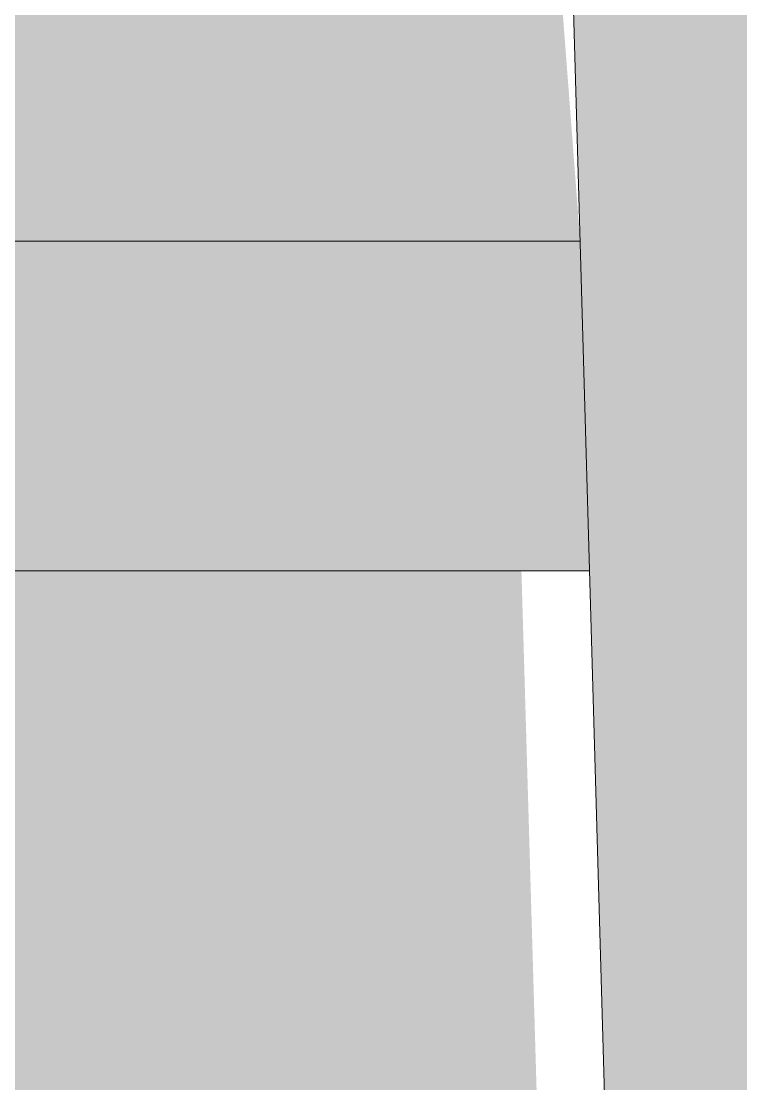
# Model space of a CAD drawing. Header units: inches. Extents: x -26493 to -10162, y -132 to 713.
# Drawn here: x -25822.168 to -25821.759, y 223.833 to 224.437 of the extents above; entities that cross this region are included whole.
import ezdxf

# ---------------------------------------------------------------- set-up
doc = ezdxf.new("R2010")
doc.units = ezdxf.units.IN
doc.header["$MEASUREMENT"] = 0
doc.layers.add('Q-SPCQ', color=91, linetype='Continuous', lineweight=9)

# ---------------------------------------------------------------- blocks, each defined once
blk = doc.blocks.new('Basketball_Backstop-Performance_Sports_Systems-3103-Ceiling_Hung - 27_-0_ to 27_-11 7_8_-V84-Section 13')
at = {"layer": 'Q-SPCQ'}
h = blk.add_hatch(color=256, dxfattribs=at)
h.paths.add_polyline_path([(-25819.87256, 116), (-25819.01523, 116), (-25819.03471, 119.75881), (-25822.32773, 119.75043), (-25822.32773, 116), (-25820.67148, 116)], flags=0)
h.paths.add_polyline_path([(-25821.48571, 120.22217), (-25820.65097, 120.24524), (-25819.01523, 120.25), (-25819.01523, 128.75), (-25822.32773, 128.75), (-25822.31932, 128.3125), (-25821.20721, 128.3125), (-25821.20721, 128.125), (-25822.32773, 128.125), (-25822.32483, 120.2407), (-25821.50603, 120.22316)], flags=0)
h.paths.add_polyline_path([(-25821.64023, 129.25), (-25819.01523, 129.25), (-25819.01523, 135.44602), (-25822.32773, 135.43793), (-25822.31826, 129.875), (-25821.20721, 129.875), (-25821.20721, 129.6875), (-25822.32773, 129.6875), (-25822.31868, 129.25), (-25821.84176, 129.25)], flags=0)
h.paths.add_polyline_path([(-25821.48571, 135.90967), (-25820.57518, 135.93225), (-25819.01523, 135.9375), (-25819.01523, 152.54259), (-25819.80082, 152.54259), (-25820.11028, 161.75909), (-25821.88568, 161.75043), (-25822.32773, 161.75043), (-25822.31412, 135.92815), (-25821.50603, 135.91066)], flags=0)
h.paths.add_polyline_path([(-25821.48571, 162.22217), (-25820.44808, 162.24393), (-25820.078, 162.24827), (-25821.88393, 224.125), (-25822.32773, 224.125), (-25822.29617, 162.24057), (-25821.50603, 162.22316)], flags=0)
h.paths.add_polyline_path([(-25819.01523, 187.18623), (-25819.01523, 224.75), (-25820.08802, 224.75), (-25819.0653, 188.93972)], flags=0)
h.paths.add_polyline_path([(-25821.85051, 224.3125), (-25821.88393, 224.75), (-25822.32773, 224.75), (-25822.32773, 224.3125), (-25821.88393, 224.3125)], flags=0)
h.paths.add_polyline_path([(-25819.5816, 225.25), (-25819.01523, 225.25), (-25819.01523, 281.375), (-25821.1492, 281.375), (-25821.1492, 280.9375), (-25821.57936, 280.91759), (-25821.63634, 279.6875), (-25821.657, 279.6875), (-25820.1023, 225.25), (-25819.87256, 225.25)], flags=0)
h.paths.add_polyline_path([(-25821.87729, 225.25), (-25821.88978, 225.6875), (-25822.32773, 225.6875), (-25822.32773, 225.25), (-25821.88393, 225.25)], flags=0)
h.paths.add_polyline_path([(-25822.32773, 225.875), (-25821.89514, 225.875), (-25822.32773, 241.02199), (-25822.32773, 226.44238)], flags=0)
blk.add_hatch(color=256, dxfattribs=at).paths.add_polyline_path([(-25819.53204, 152.54259), (-25818.3068, 152.54259), (-25821.93796, 279.6875), (-25822.45273, 279.6875), (-25822.45273, 280.91759), (-25823.46712, 280.91759), (-25819.80082, 152.54259)], flags=0)
h = blk.add_hatch(color=256, dxfattribs=at)
h.paths.add_polyline_path([(-25822.57773, 224.125), (-25822.61008, 224.31676), (-25822.65861, 224.13565)], flags=0)
h.paths.add_polyline_path([(-25821.84516, 224.125), (-25821.85051, 224.3125), (-25822.57773, 224.3125), (-25822.57773, 224.125), (-25821.97309, 224.125)], flags=0)
h.paths.add_polyline_path([(-25822.87958, 224.35662), (-25822.69847, 224.40515), (-25822.89023, 224.4375)], flags=0)
h.paths.add_polyline_path([(-25822.84836, 224.28125), (-25822.68598, 224.375), (-25822.87958, 224.35662)], flags=0)
h.paths.add_polyline_path([(-25822.7987, 224.21653), (-25822.66611, 224.34911), (-25822.84836, 224.28125)], flags=0)
h.paths.add_polyline_path([(-25822.65861, 224.13565), (-25822.64023, 224.32925), (-25822.7987, 224.21653), (-25822.73398, 224.16687)], flags=0)
h.paths.add_polyline_path([(-25822.89023, 225.5625), (-25822.69847, 225.59485), (-25822.87958, 225.64338)], flags=0)
h.paths.add_polyline_path([(-25822.89023, 224.4375), (-25822.70273, 224.4375), (-25822.70273, 225.5625), (-25822.89023, 225.5625)], flags=0)
h.paths.add_polyline_path([(-25822.68598, 225.625), (-25822.84836, 225.71875), (-25822.87958, 225.64338)], flags=0)
h.paths.add_polyline_path([(-25822.66611, 225.65089), (-25822.7987, 225.78347), (-25822.84836, 225.71875)], flags=0)
h.paths.add_polyline_path([(-25822.65861, 225.86435), (-25822.61008, 225.68324), (-25822.57773, 225.875)], flags=0)
h.paths.add_polyline_path([(-25822.64023, 225.67075), (-25822.65861, 225.86435), (-25822.7987, 225.78347)], flags=0)
h.paths.add_polyline_path([(-25822.57773, 225.6875), (-25821.89122, 225.7377), (-25821.89514, 225.875), (-25822.57773, 225.875)], flags=0)
for p, q in [((-25823.46712, 280.91759), (-25819.80082, 152.54259)), ((-25822.57773, 224.3125), (-25821.85051, 224.3125)), ((-25821.84516, 224.125), (-25822.57773, 224.125))]:
    blk.add_line(p, q, dxfattribs=at)

msp = doc.modelspace()

# ---------------------------------------------------------------- block references
at = {"layer": 'Q-SPCQ'}
msp.add_blockref('Basketball_Backstop-Performance_Sports_Systems-3103-Ceiling_Hung - 27_-0_ to 27_-11 7_8_-V84-Section 13', (0, 0), dxfattribs=at)

doc.saveas('drawing.dxf')
